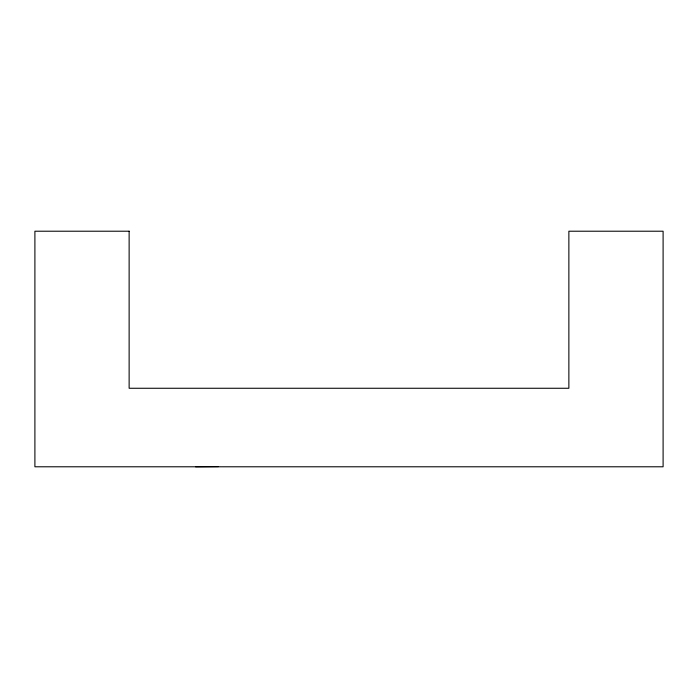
<?xml version="1.0" encoding="UTF-8"?>
<svg xmlns="http://www.w3.org/2000/svg" width="698" height="698" viewBox="0 0 698 698"><rect width="100%" height="100%" fill="white"/><g stroke="black" fill="none" stroke-linecap="round" stroke-linejoin="round"><path stroke-width="1.05" d="M195.588 466.788L218.413 466.613M129.13 231.213L34.9 231.213L34.9 466.788L663.1 466.788L663.1 231.213L568.87 231.213L568.87 388.263L129.13 388.263L129.13 231.213"/></g></svg>
